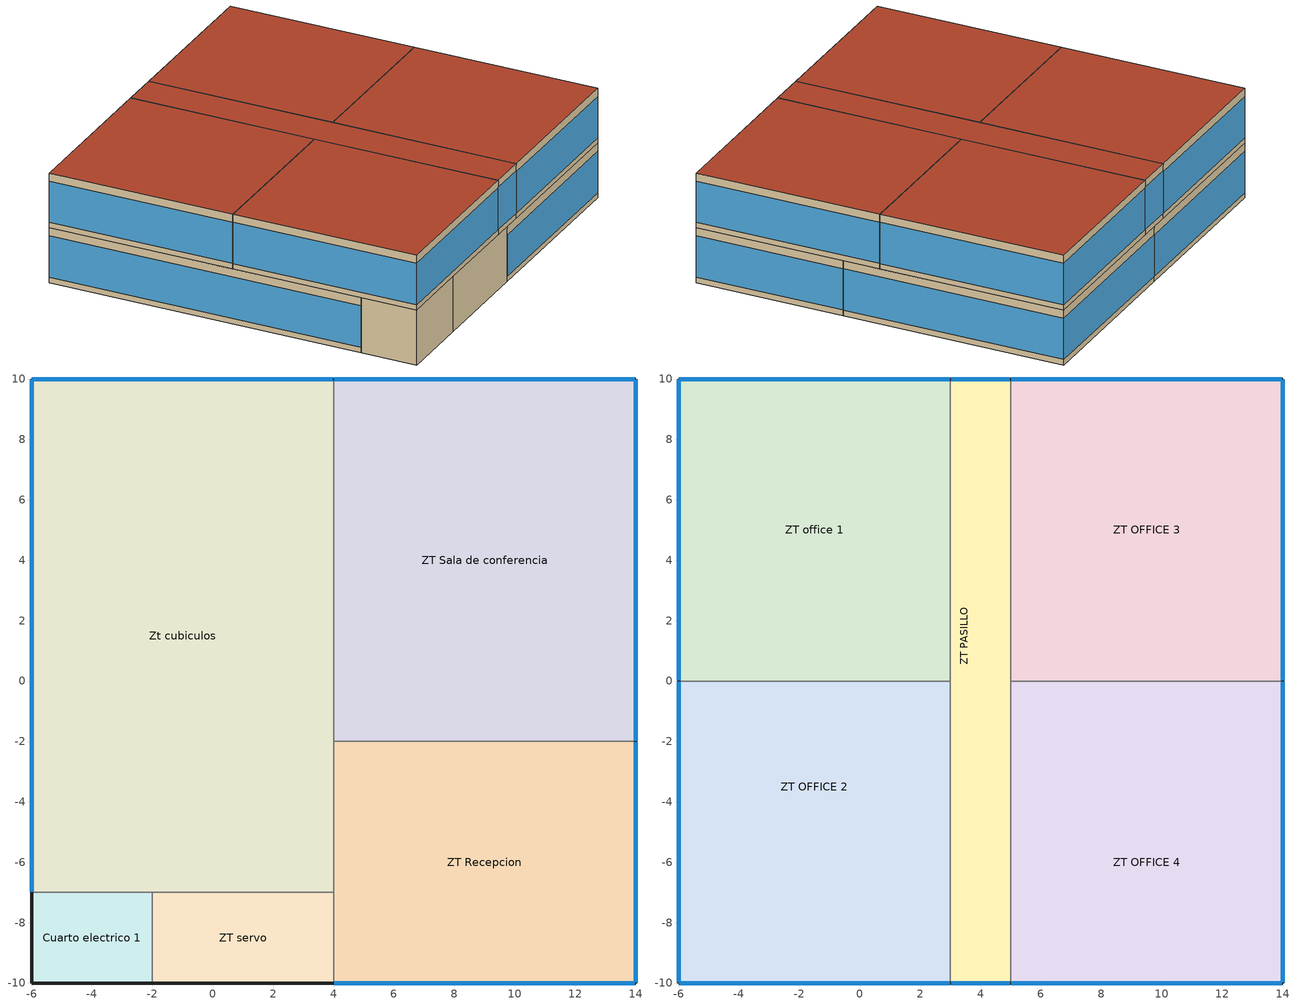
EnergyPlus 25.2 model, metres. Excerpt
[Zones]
Cuarto electrico 1
 floor ground (ExtSlabCarpet 4in ClimateZone 1-8): -6,-10 -6,-7 -2,-7 -2,-10 z0
 wall outside (ASHRAE 189.1-2009 ExtWall Mass ClimateZone 1): -6,-7 -6,-10 -2,-10 z0:3
 wall to Zt cubiculos (Interior Wall): -2,-7 -6,-7 z0:3
 wall to ZT servo (Interior Wall): -2,-10 -2,-7 z0:3
Zt cubiculos
 floor ground (ExtSlabCarpet 4in ClimateZone 1-8): 0,-7 -2,-7 -6,-7 -6,10 4,10 4,-2 4,-7 z0
 wall outside (ASHRAE 189.1-2009 ExtWall Mass ClimateZone 1): 4,10 -6,10 -6,-7 z0:3
 wall to ZT servo (Interior Wall): -2,-7 0,-7 4,-7 z0:3
 wall to ZT Sala de conferencia (Interior Wall): 4,-2 4,10 z0:3
 wall to ZT Recepcion (Interior Wall): 4,-7 4,-2 z0:3
 window (ASHRAE 189.1-2009 ExtWindow ClimateZone 1): -6,9.97 -6,-6.97 / 3.97,10 -5.97,10 z0.3:2.56
ZT Recepcion
 floor ground (ExtSlabCarpet 4in ClimateZone 1-8): 4,-10 4,-7 4,-2 14,-2 14,-10 z0
 wall outside (ASHRAE 189.1-2009 ExtWall Mass ClimateZone 1): 4,-10 14,-10 14,-2 z0:3
 wall to ZT servo (Interior Wall): 4,-7 4,-10 z0:3
 wall to ZT Sala de conferencia (Interior Wall): 14,-2 4,-2 z0:3
 window (ASHRAE 189.1-2009 ExtWindow ClimateZone 1): 14,-9.97 14,-2.03 / 4.03,-10 13.97,-10 z0.3:2.56
ZT Sala de conferencia
 floor ground (ExtSlabCarpet 4in ClimateZone 1-8): 14,10 14,-2 4,-2 4,10 z0
 wall outside (ASHRAE 189.1-2009 ExtWall Mass ClimateZone 1): 14,-2 14,10 4,10 z0:3
 window (ASHRAE 189.1-2009 ExtWindow ClimateZone 1): 14,-1.97 14,9.97 / 13.97,10 4.03,10 z0.3:2.56
ZT servo
 floor ground (ExtSlabCarpet 4in ClimateZone 1-8): 4,-7 4,-10 -2,-10 -2,-7 0,-7 z0
 wall outside (ASHRAE 189.1-2009 ExtWall Mass ClimateZone 1): -2,-10 4,-10 z0:3
ZT office 1
 floor to Zt cubiculos (Interior Floor): 3,10 3,0 -6,0 -6,10 z3
 wall outside (ASHRAE 189.1-2009 ExtWall Mass ClimateZone 1): 3,10 -6,10 -6,0 z3:6
 wall to ZT PASILLO (Interior Wall): 3,0 3,10 z3:6
 wall to ZT OFFICE 2 (Interior Wall): -6,0 3,0 z3:6
 window (ASHRAE 189.1-2009 ExtWindow ClimateZone 1): -6,9.97 -6,0.03 / 2.97,10 -5.97,10 z3.3:5.56
 roof outside (ASHRAE 189.1-2009 ExtRoof IEAD ClimateZone 1): -6,10 -6,0 3,0 3,10 z6
ZT OFFICE 2
 floor to Cuarto electrico 1 (Interior Floor): -2,-7 -2,-10 -6,-10 -6,-7 z3
 floor to ZT servo (Interior Floor): 3,-7 3,-10 -2,-10 -2,-7 z3
 floor to Zt cubiculos (Interior Floor): 3,0 3,-7 -6,-7 -6,0 z3
 wall outside (ASHRAE 189.1-2009 ExtWall Mass ClimateZone 1): -6,0 -6,-10 3,-10 z3:6
 wall to ZT PASILLO (Interior Wall): 3,-10 3,0 z3:6
 window (ASHRAE 189.1-2009 ExtWindow ClimateZone 1): -6,-0.03 -6,-9.97 / -5.97,-10 2.97,-10 z3.3:5.56
 roof outside (ASHRAE 189.1-2009 ExtRoof IEAD ClimateZone 1): 3,-10 3,0 -6,0 -6,-10 z6
ZT OFFICE 3
 floor to ZT Sala de conferencia (Interior Floor): 14,10 14,0 5,0 5,10 z3
 wall outside (ASHRAE 189.1-2009 ExtWall Mass ClimateZone 1): 14,0 14,10 5,10 z3:6
 wall to ZT PASILLO (Interior Wall): 5,10 5,0 z3:6
 wall to ZT OFFICE 4 (Interior Wall): 5,0 14,0 z3:6
 window (ASHRAE 189.1-2009 ExtWindow ClimateZone 1): 13.97,10 5.03,10 / 14,0.03 14,9.97 z3.3:5.56
 roof outside (ASHRAE 189.1-2009 ExtRoof IEAD ClimateZone 1): 14,0 14,10 5,10 5,0 z6
ZT OFFICE 4
 floor to ZT Recepcion (Interior Floor): 14,-2 14,-10 5,-10 5,-2 z3
 floor to ZT Sala de conferencia (Interior Floor): 14,0 14,-2 5,-2 5,0 z3
 wall outside (ASHRAE 189.1-2009 ExtWall Mass ClimateZone 1): 5,-10 14,-10 14,0 z3:6
 wall to ZT PASILLO (Interior Wall): 5,0 5,-10 z3:6
 window (ASHRAE 189.1-2009 ExtWindow ClimateZone 1): 14,-9.97 14,-0.03 / 5.03,-10 13.97,-10 z3.3:5.56
 roof outside (ASHRAE 189.1-2009 ExtRoof IEAD ClimateZone 1): 5,0 5,-10 14,-10 14,0 z6
ZT PASILLO
 floor to ZT servo (Interior Floor): 4,-7 4,-10 3,-10 3,-7 z3
 floor to ZT Recepcion (Interior Floor): 5,-2 5,-10 4,-10 4,-2 z3
 floor to ZT Sala de conferencia (Interior Floor): 5,10 5,-2 4,-2 4,10 z3
 floor to Zt cubiculos (Interior Floor): 4,10 4,-7 3,-7 3,10 z3
 wall outside (ASHRAE 189.1-2009 ExtWall Mass ClimateZone 1): 5,10 3,10 / 3,-10 5,-10 z3:6
 window (ASHRAE 189.1-2009 ExtWindow ClimateZone 1): 4.97,10 3.03,10 / 3.03,-10 4.97,-10 z3.3:5.61
 roof outside (ASHRAE 189.1-2009 ExtRoof IEAD ClimateZone 1): 5,-10 5,0 5,10 3,10 3,0 3,-10 z6
[Building]
Contrucion 1: North Axis {deg}=-0
[Site:Location]
Panama-Albrook.Gelabert.Intl.AP: Latitude {deg}=9.0249; Longitude {deg}=9.0249; Time Zone {hr}=-5; Elevation {m}=10; Keep Site Location Information=No
[SizingPeriod:DesignDay] Day of Month=21; Dry-Bulb Temperature Range Modifier Type=DefaultMultipliers; Barometric Pressure {Pa}=101205; Wind Direction {deg}=0; Rain Indicator=No; Snow Indicator=No; Daylight Saving Time Indicator=No; Solar Model Indicator=ASHRAEClearSky; Begin Environment Reset Mode=FullResetAtBeginEnvironment
Name | Month | Day Type | Maximum Dry-Bulb Temperature {C} | Daily Dry-Bulb Temperature Range {deltaC} | Humidity Condition Type | Wetbulb or DewPoint at Maximum Dry-Bulb {C} | Wind Speed {m/s} | Sky Clearness
Panama-Albrook.Gelabert.Intl. Ann Clg 1% Condns DP=>MDB | 6 | SummerDesignDay | 33.1 | 6.9 | Dewpoint | 28.4 | 3.35 | 1
Panama-Albrook.Gelabert.Intl. Ann Htg 99.6% Condns DB | 1 | WinterDesignDay | 21.9 | 0 | Wetbulb | 21.9 | 6.71 | 0
[Material] Thermal Absorptance=0.9
Name | Roughness | Thickness {m} | Conductivity {W/m-K} | Density {kg/m3} | Specific Heat {J/kg-K} | Solar Absorptance | Visible Absorptance
1/2IN Gypsum | Smooth | 0.0127 | 0.16 | 784.9 | 830 | 0.4 | 0.4
1IN Stucco | Smooth | 0.0253 | 0.6918 | 1858 | 837 | 0.92 | 0.92
8IN Concrete HW | MediumRough | 0.2033 | 1.7296 | 2243 | 837 | 0.65 | 0.65
F16 Acoustic tile | MediumSmooth | 0.0191 | 0.06 | 368 | 590 | 0.3 | 0.3
G01a 19mm gypsum board | MediumSmooth | 0.019 | 0.16 | 800 | 1090 | 0.4 | 0.4
M11 100mm lightweight concrete | MediumRough | 0.1016 | 0.53 | 1280 | 840 | 0.5 | 0.5
MAT-CC05 4 HW CONCRETE | Rough | 0.1016 | 1.311 | 2240 | 836.8 | 0.85 | 0.85
Metal Decking | MediumSmooth | 0.0015 | 45.006 | 7680 | 418.4 | 0.6 | 0.6
Roof Insulation [18] | MediumRough | 0.1693 | 0.049 | 265 | 836.8 | 0.7 | 0.7
Roof Membrane | VeryRough | 0.0095 | 0.16 | 1121.29 | 1460 | 0.7 | 0.7
Wall Insulation [31] | MediumRough | 0.0337 | 0.0432 | 91 | 837 | 0.5 | 0.5
[Material:AirGap]
Name | Thermal Resistance {m2-K/W}
F04 Wall air space resistance | 0.15
F05 Ceiling air space resistance | 0.18
[Material:NoMass]
CP02 CARPET PAD: Roughness=Smooth; Thermal Resistance {m2-K/W}=0.1; Thermal Absorptance=0.9; Solar Absorptance=0.8; Visible Absorptance=0.8
[WindowMaterial:Glazing]
Theoretical Glass [167]: Optical Data Type=SpectralAverage; Thickness {m}=0.003; Solar Transmittance at Normal Incidence=0.2374; Front Side Solar Reflectance at Normal Incidence=0.7126; Back Side Solar Reflectance at Normal Incidence=0; Visible Transmittance at Normal Incidence=0.2512; Front Side Visible Reflectance at Normal Incidence=0.6988; Back Side Visible Reflectance at Normal Incidence=0; Infrared Transmittance at Normal Incidence=0; Front Side Infrared Hemispherical Emissivity=0.985; Back Side Infrared Hemispherical Emissivity=0.985; Conductivity {W/m-K}=2.1073; Dirt Correction Factor for Solar and Visible Transmittance=1; Solar Diffusing=No
[Construction]
ASHRAE 189.1-2009 ExtRoof IEAD ClimateZone 1: Roof Membrane, Roof Insulation [18], Metal Decking
ASHRAE 189.1-2009 ExtWall Mass ClimateZone 1: 1IN Stucco, 8IN Concrete HW, Wall Insulation [31], 1/2IN Gypsum
ASHRAE 189.1-2009 ExtWindow ClimateZone 1: Theoretical Glass [167]
ExtSlabCarpet 4in ClimateZone 1-8: MAT-CC05 4 HW CONCRETE, CP02 CARPET PAD
Interior Floor: F16 Acoustic tile, F05 Ceiling air space resistance, M11 100mm lightweight concrete
Interior Wall: G01a 19mm gypsum board, F04 Wall air space resistance, G01a 19mm gypsum board
[Zone] Multiplier=1; Part of Total Floor Area=Yes
Cuarto electrico 1; Zt cubiculos; ZT office 1; ZT OFFICE 2; ZT OFFICE 3; ZT OFFICE 4; ZT PASILLO; ZT Recepcion; ZT Sala de conferencia; ZT servo
[Space]
Name | Zone | Space Type
cuarto electrico | Cuarto electrico 1 | Space electric
cubiculos | Zt cubiculos | Space cubiculo
oficina 1 | ZT office 1 | Space Office 1
oficina 2 | ZT OFFICE 2 | Space OFFICE 2
oficina 3 | ZT OFFICE 3 | Space office 3
oficina 4 | ZT OFFICE 4 | Space office 4
Pasillo | ZT PASILLO | Space Pasillo
Recepcion | ZT Recepcion | Space recep
Sala de conferencias | ZT Sala de conferencia | Space Sala de conferencias
servo | ZT servo | Space servo
[SpaceList]
Space electric: cuarto electrico
Space cubiculo: cubiculos
Space Office 1: oficina 1
Space OFFICE 2: oficina 2
Space office 3: oficina 3
Space office 4: oficina 4
Space Pasillo: Pasillo
Space recep: Recepcion
Space Sala de conferencias: Sala de conferencias
Space servo: servo
[Lights] Design Level Calculation Method=Watts/Area; Fraction Radiant=0.3; Fraction Visible=0.2; Fraction Replaceable=1
Name | Zone or ZoneList or Space or SpaceList | Schedule | Watts per Floor Area {W/m2}
Lights 7 | Space electric | SCH_Iluminacion_Oficinas | 5
Lights 6 | Space cubiculo | SCH_Iluminacion_Oficinas | 8.72
Lights 1 | Space Office 1 | SCH_Iluminacion_Oficinas | 8.89
Lights 2 | Space OFFICE 2 | SCH_Iluminacion_Oficinas | 8.89
Lights 3 | Space office 3 | Programacion de horarios | 8.89
Lights 4 | Space office 4 | SCH_Iluminacion_Oficinas | 8.89
Lights 8 | Space Pasillo | SCH_Iluminacion_Oficinas | 2
Lights 9 | Space recep | SCH_Iluminacion_Oficinas | 5.5
Lights 10 | Space Sala de conferencias | SCH_Iluminacion_Oficinas | 9
Lights 11 | Space servo | SCH_Iluminacion_Oficinas | 4.44
[People] Number of People Calculation Method=People; Fraction Radiant=0.3; Activity Level Schedule=SCH_Actividad_Oficinas; Clothing Insulation Calculation Method=ClothingInsulationSchedule
Name | Zone or ZoneList or Space or SpaceList | Number of People Schedule | Number of People
People 9 | Space electric | Programacion de horarios | 0
People 1 | Space cubiculo | Programacion de horarios | 15
People 10 | Space Office 1 | Programacion de horarios | 9
People 2 | Space OFFICE 2 | Programacion de horarios | 9
People 3 | Space office 3 | SCH_Iluminacion_Oficinas | 9
People 4 | Space office 4 | Programacion de horarios | 9
People 5 | Space Pasillo | Programacion de horarios | 0
People 6 | Space recep | Programacion de horarios | 4
People 7 | Space Sala de conferencias | Programacion de horarios | 20
People 8 | Space servo | Programacion de horarios | 0
[ElectricEquipment] Design Level Calculation Method=EquipmentLevel; Fraction Radiant=0.2
Name | Zone or ZoneList or Space or SpaceList | Schedule | Design Level {W}
Electric Equipment 2 | Space electric | SCH_Servidores_24H | 150
Electric Equipment 1 | Space cubiculo | SCH_Equipos_Oficinas | 1800
Electric Equipment 3 | Space Office 1 | SCH_Equipos_Oficinas | 1080
Electric Equipment 4 | Space OFFICE 2 | SCH_Equipos_Oficinas | 1080
Electric Equipment 5 | Space office 3 | SCH_Equipos_Oficinas | 1080
Electric Equipment 6 | Space office 4 | SCH_Equipos_Oficinas | 1080
Electric Equipment 7 | Space recep | SCH_Equipos_Oficinas | 480
Electric Equipment 8 | Space Sala de conferencias | SCH_Sala de conferencias | 250
Electric Equipment 9 | Space servo | SCH_Servidores_24H | 2000
[ZoneInfiltration:DesignFlowRate] Design Flow Rate Calculation Method=Flow/ExteriorArea; Flow Rate per Exterior Surface Area {m3/s-m2}=0.00030226; Density Basis=Outdoor
Name | Zone or ZoneList or Space or SpaceList
189.1-2009 - Office - Elec/MechRoom - CZ1-3 Infiltration | Space electric
189.1-2009 - Office - OpenOffice - CZ1-3 Infiltration | Space cubiculo
189.1-2009 - Office - ClosedOffice - CZ1-3 Infiltration | Space Office 1
189.1-2009 - Office - ClosedOffice - CZ1-3 Infiltration 1 | Space OFFICE 2
189.1-2009 - Office - ClosedOffice - CZ1-3 Infiltration 2 | Space office 3
189.1-2009 - Office - ClosedOffice - CZ1-3 Infiltration 3 | Space office 4
189.1-2009 - Office - Corridor - CZ1-3 Infiltration | Space Pasillo
189.1-2009 - Office - Lobby - CZ1-3 Infiltration | Space recep
189.1-2009 - Office - Conference - CZ1-3 Infiltration | Space Sala de conferencias
189.1-2009 - Office - IT_Room - CZ1-3 Infiltration | Space servo
[ZoneControl:Thermostat] Temperature Difference Between Cutout And Setpoint {deltaC}=0
Name | Zone or ZoneList | Control Type Schedule | Control 1
Cuarto electrico 1 Thermostat | Cuarto electrico 1 | Cuarto electrico 1 Thermostat Schedule | Thermostat Setpoint Dual Setpoint 12
Zt cubiculos Thermostat | Zt cubiculos | Zt cubiculos Thermostat Schedule | Thermostat Setpoint Dual Setpoint 2
ZT office 1 Thermostat | ZT office 1 | ZT office 1 Thermostat Schedule | Thermostat Setpoint Dual Setpoint 3
ZT OFFICE 2 Thermostat | ZT OFFICE 2 | ZT OFFICE 2 Thermostat Schedule | Thermostat Setpoint Dual Setpoint 4
ZT OFFICE 3 Thermostat | ZT OFFICE 3 | ZT OFFICE 3 Thermostat Schedule | Thermostat Setpoint Dual Setpoint 5
ZT OFFICE 4 Thermostat | ZT OFFICE 4 | ZT OFFICE 4 Thermostat Schedule | Thermostat Setpoint Dual Setpoint 6
ZT PASILLO Thermostat | ZT PASILLO | ZT PASILLO Thermostat Schedule | Thermostat Setpoint Dual Setpoint 7
ZT Recepcion Thermostat | ZT Recepcion | ZT Recepcion Thermostat Schedule | Thermostat Setpoint Dual Setpoint 8
ZT Sala de conferencia Thermostat | ZT Sala de conferencia | ZT Sala de conferencia Thermostat Schedule | Thermostat Setpoint Dual Setpoint 9
ZT servo Thermostat | ZT servo | ZT servo Thermostat Schedule | Thermostat Setpoint Dual Setpoint 10
[ThermostatSetpoint:DualSetpoint] Heating Setpoint Temperature Schedule=SCH_Calefaccion_Minima
Name | Cooling Setpoint Temperature Schedule
Thermostat Setpoint Dual Setpoint 12 | SCH_AC_Electrico
Thermostat Setpoint Dual Setpoint 2; Thermostat Setpoint Dual Setpoint 3; Thermostat Setpoint Dual Setpoint 4; Thermostat Setpoint Dual Setpoint 5; Thermostat Setpoint Dual Setpoint 6; Thermostat Setpoint Dual Setpoint 8 | SCH_AC_Oficinas
Thermostat Setpoint Dual Setpoint 7 | SCH_AC_Pasillo
Thermostat Setpoint Dual Setpoint 9 | SCH_AC_Conferencias
Thermostat Setpoint Dual Setpoint 10 | SCH_AC_Servidores
[ZoneHVAC:TerminalUnit:VariableRefrigerantFlow] Terminal Unit Availability Schedule=Always On Discrete hvac_library; Cooling Supply Air Flow Rate {m3/s}=Autosize; No Cooling Supply Air Flow Rate {m3/s}=Autosize; Heating Supply Air Flow Rate {m3/s}=Autosize; Cooling Outdoor Air Flow Rate {m3/s}=Autosize; Heating Outdoor Air Flow Rate {m3/s}=Autosize; No Load Outdoor Air Flow Rate {m3/s}=Autosize; Supply Air Fan Placement=DrawThrough; Zone Terminal Unit On Parasitic Electric Energy Use {W}=30; Zone Terminal Unit Off Parasitic Electric Energy Use {W}=20; Rated Heating Capacity Sizing Ratio {W/W}=1; Maximum Supply Air Temperature from Supplemental Heater {C}=Autosize; Maximum Outdoor Dry-Bulb Temperature for Supplemental Heater Operation {C}=21
Name | No Heating Supply Air Flow Rate {m3/s} | Supply Air Fan Operating Mode Schedule | Supply Air Fan Object | Outside Air Mixer Object | Cooling Coil Object | Heating Coil Object
VRF Zone Terminal 6 | Autosize | Always On Discrete hvac_library | VRF Zone Terminal Fan 6 | VRF Zone Terminal 6 OA Mixer | VRF Zone Terminal Cooling Coil 6 | VRF Zone Terminal Heating Coil 6
VRF Zone Terminal 5 | Autosize | Always On Discrete hvac_library | VRF Zone Terminal Fan 5 | VRF Zone Terminal 5 OA Mixer | VRF Zone Terminal Cooling Coil 5 | VRF Zone Terminal Heating Coil 5
VRF Zone Terminal | 0 | SCH_VRF_ModoVentilador_Oficinas | VRF Zone Terminal Fan | VRF Zone Terminal OA Mixer | VRF Zone Terminal Cooling Coil | VRF Zone Terminal Heating Coil
VRF Zone Terminal 1 | 0 | SCH_VRF_ModoVentilador_Oficinas | VRF Zone Terminal Fan 1 | VRF Zone Terminal 1 OA Mixer | VRF Zone Terminal Cooling Coil 1 | VRF Zone Terminal Heating Coil 1
VRF Zone Terminal 2 | 0 | Always On Discrete hvac_library | VRF Zone Terminal Fan 2 | VRF Zone Terminal 2 OA Mixer | VRF Zone Terminal Cooling Coil 2 | VRF Zone Terminal Heating Coil 2
VRF Zone Terminal 3 | 0 | SCH_VRF_ModoVentilador_Oficinas | VRF Zone Terminal Fan 3 | VRF Zone Terminal 3 OA Mixer | VRF Zone Terminal Cooling Coil 3 | VRF Zone Terminal Heating Coil 3
VRF Zone Terminal 4 | 0 | SCH_VRF_ModoVentilador_Oficinas | VRF Zone Terminal Fan 10 | VRF Zone Terminal 4 OA Mixer | VRF Zone Terminal Cooling Coil 10 | VRF Zone Terminal Heating Coil 10
VRF Zone Terminal 7 | Autosize | Always On Discrete hvac_library | VRF Zone Terminal Fan 7 | VRF Zone Terminal 7 OA Mixer | VRF Zone Terminal Cooling Coil 7 | VRF Zone Terminal Heating Coil 7
VRF Zone Terminal 8 | Autosize | Always On Discrete hvac_library | VRF Zone Terminal Fan 8 | VRF Zone Terminal 8 OA Mixer | VRF Zone Terminal Cooling Coil 8 | VRF Zone Terminal Heating Coil 8
VRF Zone Terminal 9 | Autosize | Always On Discrete hvac_library | VRF Zone Terminal Fan 9 | VRF Zone Terminal 9 OA Mixer | VRF Zone Terminal Cooling Coil 9 | VRF Zone Terminal Heating Coil 9
[Coil:Cooling:DX:VariableRefrigerantFlow] Availability Schedule=Always On Discrete hvac_library; Gross Rated Total Cooling Capacity {W}=Autosize; Gross Rated Sensible Heat Ratio=Autosize; Rated Air Flow Rate {m3/s}=Autosize; Cooling Capacity Ratio Modifier Function of Temperature Curve=VRFTUCoolCapFT; Cooling Capacity Modifier Curve Function of Flow Fraction=VRFACCoolCapFFF
VRF Zone Terminal Cooling Coil 6; VRF Zone Terminal Cooling Coil 5; VRF Zone Terminal Cooling Coil; VRF Zone Terminal Cooling Coil 1; VRF Zone Terminal Cooling Coil 2; VRF Zone Terminal Cooling Coil 3; VRF Zone Terminal Cooling Coil 10; VRF Zone Terminal Cooling Coil 7; VRF Zone Terminal Cooling Coil 8; VRF Zone Terminal Cooling Coil 9
[Coil:Heating:DX:VariableRefrigerantFlow] Availability Schedule=Always On Discrete hvac_library; Gross Rated Heating Capacity {W}=Autosize; Rated Air Flow Rate {m3/s}=Autosize; Heating Capacity Ratio Modifier Function of Temperature Curve=Coil Heating DX Variable Refrigerant Flow 1 VRFTUHeatCAPFT; Heating Capacity Modifier Function of Flow Fraction Curve=Coil Heating DX Variable Refrigerant Flow 1 VRFACCoolCapFFF
VRF Zone Terminal Heating Coil 6; VRF Zone Terminal Heating Coil 5; VRF Zone Terminal Heating Coil; VRF Zone Terminal Heating Coil 1; VRF Zone Terminal Heating Coil 2; VRF Zone Terminal Heating Coil 3; VRF Zone Terminal Heating Coil 10; VRF Zone Terminal Heating Coil 7; VRF Zone Terminal Heating Coil 8; VRF Zone Terminal Heating Coil 9
[Fan:OnOff] Availability Schedule=Always On Discrete hvac_library; Fan Total Efficiency=0.6; Pressure Rise {Pa}=300; Maximum Flow Rate {m3/s}=Autosize; Motor Efficiency=0.8; Motor In Airstream Fraction=1; Fan Power Ratio Function of Speed Ratio Curve=Fan On Off Power Curve 19; Fan Efficiency Ratio Function of Speed Ratio Curve=Fan On Off Efficiency Curve 6
VRF Zone Terminal Fan 6; VRF Zone Terminal Fan 5; VRF Zone Terminal Fan; VRF Zone Terminal Fan 1; VRF Zone Terminal Fan 2; VRF Zone Terminal Fan 3; VRF Zone Terminal Fan 10; VRF Zone Terminal Fan 7; VRF Zone Terminal Fan 8; VRF Zone Terminal Fan 9
[Zone equipment]
Cuarto electrico 1: VRF Zone Terminal 6
Zt cubiculos: VRF Zone Terminal 5
ZT office 1: VRF Zone Terminal
ZT OFFICE 2: VRF Zone Terminal 1
ZT OFFICE 3: VRF Zone Terminal 2
ZT OFFICE 4: VRF Zone Terminal 3
ZT PASILLO: VRF Zone Terminal 4
ZT Recepcion: VRF Zone Terminal 7
ZT Sala de conferencia: VRF Zone Terminal 8
ZT servo: VRF Zone Terminal 9
[Sizing:Zone] Zone Cooling Design Supply Air Temperature Input Method=SupplyAirTemperature; Zone Cooling Design Supply Air Temperature {C}=14; Zone Cooling Design Supply Air Temperature Difference {deltaC}=11.11; Zone Heating Design Supply Air Temperature Input Method=SupplyAirTemperature; Zone Heating Design Supply Air Temperature {C}=40; Zone Heating Design Supply Air Temperature Difference {deltaC}=11.11; Zone Cooling Design Supply Air Humidity Ratio {kgWater/kgDryAir}=0.0085; Zone Heating Design Supply Air Humidity Ratio {kgWater/kgDryAir}=0.008; Cooling Design Air Flow Method=DesignDay; Cooling Design Air Flow Rate {m3/s}=0; Cooling Minimum Air Flow per Zone Floor Area {m3/s-m2}=0.000762; Cooling Minimum Air Flow {m3/s}=0; Cooling Minimum Air Flow Fraction=0; Heating Design Air Flow Method=DesignDay; Heating Design Air Flow Rate {m3/s}=0; Heating Maximum Air Flow per Zone Floor Area {m3/s-m2}=0.002032; Heating Maximum Air Flow {m3/s}=0.141576; Heating Maximum Air Flow Fraction=0.3; Account for Dedicated Outdoor Air System=No; Zone Load Sizing Method=Sensible Load Only No Latent Load; Zone Latent Cooling Design Supply Air Humidity Ratio Input Method=HumidityRatioDifference; Zone Cooling Design Supply Air Humidity Ratio Difference {kgWater/kgDryAir}=0.005; Zone Latent Heating Design Supply Air Humidity Ratio Input Method=HumidityRatioDifference; Zone Humidification Design Supply Air Humidity Ratio Difference {kgWater/kgDryAir}=0.005; Type of Space Sum to Use=Coincident; Heating Coil Sizing Method=None; Maximum Heating Capacity To Cooling Load Sizing Ratio {W/W}=1
Name | Design Specification Outdoor Air Object
Cuarto electrico 1 | 189.1-2009 - Office - Elec/MechRoom - CZ1-3 Ventilation
Zt cubiculos | 189.1-2009 - Office - OpenOffice - CZ1-3 Ventilation
ZT office 1 | 189.1-2009 - Office - ClosedOffice - CZ1-3 Ventilation 1
ZT OFFICE 2 | 189.1-2009 - Office - ClosedOffice - CZ1-3 Ventilation 2
ZT OFFICE 3 | 189.1-2009 - Office - ClosedOffice - CZ1-3 Ventilation 3
ZT OFFICE 4 | 189.1-2009 - Office - ClosedOffice - CZ1-3 Ventilation 4
ZT PASILLO | 189.1-2009 - Office - Corridor - CZ1-3 Ventilation
ZT Recepcion | 189.1-2009 - Office - Lobby - CZ1-3 Ventilation
ZT Sala de conferencia | 189.1-2009 - Office - Conference - CZ1-3 Ventilation
ZT servo | 189.1-2009 - Office - IT_Room - CZ1-3 Ventilation
[DesignSpecification:OutdoorAir] Outdoor Air Method=Sum; Outdoor Air Flow per Zone {m3/s}=0; Outdoor Air Flow Air Changes per Hour {1/hr}=0
Name | Outdoor Air Flow per Person {m3/s-person} | Outdoor Air Flow per Zone Floor Area {m3/s-m2}
189.1-2009 - Office - Elec/MechRoom - CZ1-3 Ventilation; 189.1-2009 - Office - OpenOffice - CZ1-3 Ventilation; 189.1-2009 - Office - ClosedOffice - CZ1-3 Ventilation 1; 189.1-2009 - Office - ClosedOffice - CZ1-3 Ventilation 2; 189.1-2009 - Office - ClosedOffice - CZ1-3 Ventilation 3; 189.1-2009 - Office - ClosedOffice - CZ1-3 Ventilation 4; 189.1-2009 - Office - Conference - CZ1-3 Ventilation | 0.00943895 | 0
189.1-2009 - Office - Corridor - CZ1-3 Ventilation; 189.1-2009 - Office - IT_Room - CZ1-3 Ventilation | 0 | 0.000254
189.1-2009 - Office - Lobby - CZ1-3 Ventilation | 0.00707921 | 0
[AirConditioner:VariableRefrigerantFlow] Availability Schedule=Always On Discrete hvac_library; Gross Rated Total Cooling Capacity {W}=Autosize; Gross Rated Cooling COP {W/W}=3.3; Minimum Condenser Inlet Node Temperature in Cooling Mode {C}=-5; Maximum Condenser Inlet Node Temperature in Cooling Mode {C}=43; Cooling Capacity Ratio Modifier Function of Low Temperature Curve=VRF System VRFCoolCapFT; Cooling Capacity Ratio Boundary Curve=VRF System VRFCoolCapFTBoundary; Cooling Capacity Ratio Modifier Function of High Temperature Curve=VRF System VRFCoolCapFTHi; Cooling Energy Input Ratio Modifier Function of Low Temperature Curve=VRF System VRFCoolEIRFT; Cooling Energy Input Ratio Boundary Curve=VRF System VRFCoolEIRFTBoundary; Cooling Energy Input Ratio Modifier Function of High Temperature Curve=VRF System VRFCoolEIRFTHi; Cooling Energy Input Ratio Modifier Function of Low Part-Load Ratio Curve=VRF System CoolingEIRLowPLR; Cooling Energy Input Ratio Modifier Function of High Part-Load Ratio Curve=VRF System CoolingEIRHiPLR; Cooling Combination Ratio Correction Factor Curve=VRF System CoolingCombRatio; Cooling Part-Load Fraction Correlation Curve=VRF System VRFCPLFFPLR; Gross Rated Heating Capacity {W}=Autosize; Rated Heating Capacity Sizing Ratio {W/W}=1; Gross Rated Heating COP {W/W}=3.5; Minimum Condenser Inlet Node Temperature in Heating Mode {C}=-20; Maximum Condenser Inlet Node Temperature in Heating Mode {C}=30; Heating Capacity Ratio Modifier Function of Low Temperature Curve=VRF System VRFHeatCapFT; Heating Capacity Ratio Boundary Curve=VRF System VRFHeatCapFTBoundary; Heating Capacity Ratio Modifier Function of High Temperature Curve=VRF System VRFHeatCapFTHi; Heating Energy Input Ratio Modifier Function of Low Temperature Curve=VRF System VRFHeatEIRFT; Heating Energy Input Ratio Boundary Curve=VRF System VRFHeatEIRFTBoundary; Heating Energy Input Ratio Modifier Function of High Temperature Curve=VRF System VRFHeatEIRFTHi; Heating Performance Curve Outdoor Temperature Type=WetBulbTemperature; Heating Energy Input Ratio Modifier Function of Low Part-Load Ratio Curve=VRF System HeatingEIRLowPLR; Heating Energy Input Ratio Modifier Function of High Part-Load Ratio Curve=VRF System HeatingEIRHiPLR; Heating Combination Ratio Correction Factor Curve=VRF System HeatingCombRatio; Heating Part-Load Fraction Correlation Curve=VRF System VRFCPLFFPLR; Minimum Heat Pump Part-Load Ratio=0.5; Master Thermostat Priority Control Type=LoadPriority; Heat Pump Waste Heat Recovery=No; Equivalent Piping Length used for Piping Correction Factor in Cooling Mode {m}=30; Vertical Height used for Piping Correction Factor {m}=10; Piping Correction Factor for Length in Cooling Mode Curve=VRF System CoolingLengthCorrectionFactor; Piping Correction Factor for Height in Cooling Mode Coefficient {1/m}=-0.000386; Equivalent Piping Length used for Piping Correction Factor in Heating Mode {m}=30; Piping Correction Factor for Length in Heating Mode Curve=VRF System HeatingLengthCorrectionFactor; Piping Correction Factor for Height in Heating Mode Coefficient {1/m}=0; Crankcase Heater Power per Compressor {W}=15; Number of Compressors=3; Ratio of Compressor Size to Total Compressor Capacity {W/W}=0.33; Maximum Outdoor Dry-Bulb Temperature for Crankcase Heater {C}=7; Defrost Strategy=Resistive; Defrost Control=Timed; Defrost Time Period Fraction=0.058333; Resistive Defrost Heater Capacity {W}=Autosize; Maximum Outdoor Dry-bulb Temperature for Defrost Operation {C}=7; Condenser Type=AirCooled; Water Condenser Volume Flow Rate {m3/s}=Autosize; Evaporative Condenser Effectiveness=0.9; Evaporative Condenser Air Flow Rate {m3/s}=Autosize; Evaporative Condenser Pump Rated Power Consumption {W}=Autosize; Basin Heater Capacity {W/K}=0; Basin Heater Setpoint Temperature {C}=2; Fuel Type=Electricity; Minimum Condenser Inlet Node Temperature in Heat Recovery Mode {C}=0; Maximum Condenser Inlet Node Temperature in Heat Recovery Mode {C}=20; Heat Recovery Cooling Capacity Modifier Curve=VRF System Heat Recovery Cooling Cap Modifier; Initial Heat Recovery Cooling Capacity Fraction {W/W}=0.5; Heat Recovery Cooling Capacity Time Constant {hr}=0.083; Heat Recovery Cooling Energy Modifier Curve=VRF System Heat Recovery Cooling Energy Modifier; Initial Heat Recovery Cooling Energy Fraction {W/W}=1; Heat Recovery Cooling Energy Time Constant {hr}=0; Heat Recovery Heating Capacity Modifier Curve=VRF System Heat Recovery Heating Cap Modifier; Initial Heat Recovery Heating Capacity Fraction {W/W}=0.5; Heat Recovery Heating Capacity Time Constant {hr}=0.083; Heat Recovery Heating Energy Modifier Curve=VRF System Heat Recovery Heating Energy Modifier; Initial Heat Recovery Heating Energy Fraction {W/W}=0.5; Heat Recovery Heating Energy Time Constant {hr}=0
Name | Zone Terminal Unit List
VRF System | VRF System Terminal List
VRF System 1 | VRF System 1 Terminal List
VRF System 2 | VRF System 2 Terminal List
[ZoneTerminalUnitList]
Name | Zone Terminal Unit Name 1 | Zone Terminal Unit Name 2 | Zone Terminal Unit Name 3 | Zone Terminal Unit Name 4 | Zone Terminal Unit Name 5
VRF System Terminal List | VRF Zone Terminal | VRF Zone Terminal 1 | VRF Zone Terminal 2 | VRF Zone Terminal 3 | VRF Zone Terminal 4
VRF System 1 Terminal List | VRF Zone Terminal 5 | VRF Zone Terminal 6 | VRF Zone Terminal 7 | VRF Zone Terminal 8
VRF System 2 Terminal List | VRF Zone Terminal 9
[Schedule:Day:Interval]
SCH_Iluminacion_Oficinas 4; Ocupacion los domingos: No, 24:00, 0
SCH_Iluminacion_Oficinas: No, 07:00, 0, 08:00, 0.250017, 18:00, 1, 19:00, 0.244915, 24:00, 0
SCH_Iluminacion_Oficinas 2: No, 09:00, 0, 13:00, 0.527143, 24:00, 0
SCH_Ocupacion_Oficinas: No, 07:00, 0, 08:00, 0.2041, 09:00, 0.60205, 12:00, 1, 13:00, 0.612254, 17:00, 1, 18:00, 0.505113, 24:00, 0
ocupacion los sabados: No, 09:00, 0, 13:00, 0.201569, 24:00, 0
Cargas: No, 24:00, 120
SCH_Servidores_24H: No, 24:00, 1
SCH_Calefaccion_Minima: No, 24:00, 14.8675
SCH_AC_Electrico: No, 24:00, 27
SCH_Equipos_Oficinas 4: No, 07:00, 0.05, 08:00, 0.25, 13:00, 0.989796, 20:00, 0.25, 24:00, 0.05
SCH_Equipos_Oficinas: No, 07:00, 0.05, 08:00, 0.25, 18:00, 0.989796, 20:00, 0.25, 24:00, 0.05
SCH_AC_Oficinas 4; SCH_AC_Pasillo 8; SCH_AC_Oficinas 11: No, 07:00, 28, 18:00, 28, 24:00, 28
SCH_AC_Oficinas; SCH_AC_Pasillo: No, 07:00, 28, 18:00, 22, 24:00, 28
SCH_AC_Oficinas 2; SCH_AC_Oficinas 12: No, 07:00, 28, 13:00, 22, 24:00, 28
Schedule Day 3: No, 18:00, 0, 24:00, 0
Schedule Day 1: No, 07:00, 0, 18:00, 1, 24:00, 0
SCH_AC_Pasillo 6: No, 07:00, 28, 14:00, 22, 24:00, 28
SCH_sala de conferencia  2: No, 24:00, 0.05
SCH_sala de conferencia: No, 07:00, 0.05, 08:00, 0.25, 11:00, 0.994898, 15:00, 0.1, 18:00, 0.994898, 20:00, 0.25, 24:00, 0.05
SCH_AC_Oficinas 10: No, 06:00, 28, 18:00, 22, 24:00, 28
SCH_AC_Servidores: No, 24:00, 24
[Schedule:Week:Daily]
SCH_Iluminacion_Oficinas Week Rule - Jan1-Dec31: SCH_Iluminacion_Oficinas 4, SCH_Iluminacion_Oficinas, SCH_Iluminacion_Oficinas, SCH_Iluminacion_Oficinas, SCH_Iluminacion_Oficinas, SCH_Iluminacion_Oficinas, SCH_Iluminacion_Oficinas 2, SCH_Iluminacion_Oficinas, SCH_Iluminacion_Oficinas, SCH_Iluminacion_Oficinas, SCH_Iluminacion_Oficinas, SCH_Iluminacion_Oficinas
Programacion de horarios Week Rule - Jan1-Dec31: Ocupacion los domingos, SCH_Ocupacion_Oficinas, SCH_Ocupacion_Oficinas, SCH_Ocupacion_Oficinas, SCH_Ocupacion_Oficinas, SCH_Ocupacion_Oficinas, ocupacion los sabados, SCH_Ocupacion_Oficinas, SCH_Ocupacion_Oficinas, SCH_Ocupacion_Oficinas, SCH_Ocupacion_Oficinas, SCH_Ocupacion_Oficinas
SCH_Actividad_Oficinas Week Rule - Jan1-Dec31: Cargas, Cargas, Cargas, Cargas, Cargas, Cargas, Cargas, Cargas, Cargas, Cargas, Cargas, Cargas
SCH_Servidores_24H Week Rule - Jan1-Dec31: SCH_Servidores_24H, SCH_Servidores_24H, SCH_Servidores_24H, SCH_Servidores_24H, SCH_Servidores_24H, SCH_Servidores_24H, SCH_Servidores_24H, SCH_Servidores_24H, SCH_Servidores_24H, SCH_Servidores_24H, SCH_Servidores_24H, SCH_Servidores_24H
SCH_Calefaccion_Minima Week Rule - Jan1-Dec31: SCH_Calefaccion_Minima, SCH_Calefaccion_Minima, SCH_Calefaccion_Minima, SCH_Calefaccion_Minima, SCH_Calefaccion_Minima, SCH_Calefaccion_Minima, SCH_Calefaccion_Minima, SCH_Calefaccion_Minima, SCH_Calefaccion_Minima, SCH_Calefaccion_Minima, SCH_Calefaccion_Minima, SCH_Calefaccion_Minima
SCH_AC_Electrico Week Rule - Jan1-Dec31: SCH_AC_Electrico, SCH_AC_Electrico, SCH_AC_Electrico, SCH_AC_Electrico, SCH_AC_Electrico, SCH_AC_Electrico, SCH_AC_Electrico, SCH_AC_Electrico, SCH_AC_Electrico, SCH_AC_Electrico, SCH_AC_Electrico, SCH_AC_Electrico
SCH_Equipos_Oficinas Week Rule - Jan1-Dec31: SCH_Equipos_Oficinas 4, SCH_Equipos_Oficinas, SCH_Equipos_Oficinas, SCH_Equipos_Oficinas, SCH_Equipos_Oficinas, SCH_Equipos_Oficinas, SCH_Equipos_Oficinas 4, SCH_Equipos_Oficinas, SCH_Equipos_Oficinas, SCH_Equipos_Oficinas, SCH_Equipos_Oficinas, SCH_Equipos_Oficinas
SCH_AC_Oficinas Week Rule - Jan1-Dec31: SCH_AC_Oficinas 4, SCH_AC_Oficinas, SCH_AC_Oficinas, SCH_AC_Oficinas, SCH_AC_Oficinas, SCH_AC_Oficinas, SCH_AC_Oficinas 2, SCH_AC_Oficinas, SCH_AC_Oficinas, SCH_AC_Oficinas, SCH_AC_Oficinas, SCH_AC_Oficinas
SCH_VRF_ModoVentilador_Oficinas Week Rule - Jan1-Dec31: Schedule Day 3, Schedule Day 1, Schedule Day 1, Schedule Day 1, Schedule Day 1, Schedule Day 1, Schedule Day 3, Schedule Day 1, Schedule Day 1, Schedule Day 1, Schedule Day 1, Schedule Day 1
SCH_AC_Pasillo Week Rule - Jan1-Dec31: SCH_AC_Pasillo 8, SCH_AC_Pasillo, SCH_AC_Pasillo, SCH_AC_Pasillo, SCH_AC_Pasillo, SCH_AC_Pasillo, SCH_AC_Pasillo 6, SCH_AC_Pasillo, SCH_AC_Pasillo, SCH_AC_Pasillo, SCH_AC_Pasillo, SCH_AC_Pasillo
SCH_Sala de conferencias Week Rule - Jan1-Dec31: SCH_sala de conferencia  2, SCH_sala de conferencia, SCH_sala de conferencia, SCH_sala de conferencia, SCH_sala de conferencia, SCH_sala de conferencia, SCH_sala de conferencia  2, SCH_sala de conferencia, SCH_sala de conferencia, SCH_sala de conferencia, SCH_sala de conferencia, SCH_sala de conferencia
SCH_AC_Conferencias Week Rule - Jan1-Dec31: SCH_AC_Oficinas 11, SCH_AC_Oficinas 10, SCH_AC_Oficinas 10, SCH_AC_Oficinas 10, SCH_AC_Oficinas 10, SCH_AC_Oficinas 10, SCH_AC_Oficinas 12, SCH_AC_Oficinas 10, SCH_AC_Oficinas 10, SCH_AC_Oficinas 10, SCH_AC_Oficinas 10, SCH_AC_Oficinas 10
SCH_AC_Servidores Week Rule - Jan1-Dec31: SCH_AC_Servidores, SCH_AC_Servidores, SCH_AC_Servidores, SCH_AC_Servidores, SCH_AC_Servidores, SCH_AC_Servidores, SCH_AC_Servidores, SCH_AC_Servidores, SCH_AC_Servidores, SCH_AC_Servidores, SCH_AC_Servidores, SCH_AC_Servidores
[Schedule:Year]
SCH_Iluminacion_Oficinas: SCH_Iluminacion_Oficinas Week Rule - Jan1-Dec31, 1, 1, 12, 31
Programacion de horarios: Programacion de horarios Week Rule - Jan1-Dec31, 1, 1, 12, 31
SCH_Actividad_Oficinas: SCH_Actividad_Oficinas Week Rule - Jan1-Dec31, 1, 1, 12, 31
SCH_Servidores_24H: SCH_Servidores_24H Week Rule - Jan1-Dec31, 1, 1, 12, 31
SCH_Calefaccion_Minima: SCH_Calefaccion_Minima Week Rule - Jan1-Dec31, 1, 1, 12, 31
SCH_AC_Electrico: SCH_AC_Electrico Week Rule - Jan1-Dec31, 1, 1, 12, 31
SCH_Equipos_Oficinas: SCH_Equipos_Oficinas Week Rule - Jan1-Dec31, 1, 1, 12, 31
SCH_AC_Oficinas: SCH_AC_Oficinas Week Rule - Jan1-Dec31, 1, 1, 12, 31
SCH_VRF_ModoVentilador_Oficinas: SCH_VRF_ModoVentilador_Oficinas Week Rule - Jan1-Dec31, 1, 1, 12, 31
SCH_AC_Pasillo: SCH_AC_Pasillo Week Rule - Jan1-Dec31, 1, 1, 12, 31
SCH_Sala de conferencias: SCH_Sala de conferencias Week Rule - Jan1-Dec31, 1, 1, 12, 31
SCH_AC_Conferencias: SCH_AC_Conferencias Week Rule - Jan1-Dec31, 1, 1, 12, 31
SCH_AC_Servidores: SCH_AC_Servidores Week Rule - Jan1-Dec31, 1, 1, 12, 31
[Schedule:Compact]
Cuarto electrico 1 Thermostat Schedule; Zt cubiculos Thermostat Schedule; ZT office 1 Thermostat Schedule; ZT OFFICE 2 Thermostat Schedule; ZT OFFICE 3 Thermostat Schedule; ZT OFFICE 4 Thermostat Schedule; ZT PASILLO Thermostat Schedule; ZT Recepcion Thermostat Schedule; ZT Sala de conferencia Thermostat Schedule; ZT servo Thermostat Schedule: Through: 12/31, For: AllDays, Until: 24:00, 4
[Schedule:Constant]
Always On Discrete hvac_library: Hourly Value=1
[Curve:Biquadratic] Output Unit Type=Dimensionless
Name | Coefficient1 Constant | Coefficient2 x | Coefficient3 x**2 | Coefficient4 y | Coefficient5 y**2 | Coefficient6 x*y | Minimum Value of x {BasedOnField A2} | Maximum Value of x {BasedOnField A2} | Minimum Value of y {BasedOnField A3} | Maximum Value of y {BasedOnField A3} | Minimum Curve Output {BasedOnField A4} | Maximum Curve Output {BasedOnField A4} | Input Unit Type for X | Input Unit Type for Y
VRFTUCoolCapFT | 0.0585884 | 0.0587397 | -0.000210275 | 0.010937 | -0.000121955 | -0.000524662 | 15 | 23.89 | 20 | 43.33 | 0.8083 | 1.2583 | Temperature | Temperature
Coil Heating DX Variable Refrigerant Flow 1 VRFTUHeatCAPFT | 0.375444 | 0.0668191 | -0.00194171 | 0.0442618 | -0.000400958 | -0.00148198 | 21.11 | 27.22 | -15 | 18.33 | 0.6074 | 1 | Temperature | Temperature
VRF System VRFCoolCapFT | 0.576883 | 0.017448 | 0.000583269 | -1.76324e-06 | -7.474e-09 | -1.30413e-07 | 15 | 24 | -5 | 23 |  |  | Temperature | Temperature
VRF System VRFCoolCapFTHi | 0.686736 | 0.0207631 | 0.0005447 | -0.0016218 | -4.259e-07 | -0.0003392 | 15 | 24 | 16 | 43 |  |  | Temperature | Temperature
VRF System VRFCoolEIRFT | 0.989011 | -0.0234797 | 0.000199711 | 0.00596834 | -1.0289e-07 | -0.00015686 | 15 | 24 | -5 | 23 |  |  | Temperature | Temperature
VRF System VRFCoolEIRFTHi | -1.43951 | 0.161985 | -0.00349118 | 0.0269443 | 0.000134616 | -0.000671494 | 15 | 23.9 | 16.8 | 43.3 |  |  | Temperature | Temperature
VRF System VRFHeatCapFT | 1.01209 | -0.00124676 | -0.000127185 | 0.0267564 | -4.986e-07 | -0.000263524 | 21.1 | 27.2 | -20 | 3.33 |  |  | Temperature | Temperature
VRF System VRFHeatCapFTHi | 2.58599 | -0.0953227 | 0.000955329 | 0 | 0 | 0 | 21.1 | 27.2 | -9.44 | 15 |  |  | Temperature | Temperature
VRF System VRFHeatEIRFT | 0.722429 | 0.00345666 | 0.000650703 | -0.00264354 | 0.00124648 | -0.000100916 | 21.1 | 27.2 | -20 | 3.33 |  |  | Temperature | Temperature
VRF System VRFHeatEIRFTHi | 1.38857 | -0.0229771 | 0.000537274 | -0.0273937 | 0.000403043 | -5.9786e-05 | 21.1 | 27.2 | 0 | 1 |  |  | Temperature | Temperature
VRF System CoolingLengthCorrectionFactor | 2.03882 | -0.00242606 | 3.5512e-06 | -1.68581 | 0.668703 | -4.5706e-05 | 7.62 | 182.88 | 0.8 | 1.5 |  |  | Temperature | Temperature
VRF System HeatingLengthCorrectionFactor | 1 | 0 | 0 | 0 | 0 | 0 | 0 | 1 | 0 | 1 |  |  | Dimensionless | Dimensionless
VRF System Heat Recovery Cooling Cap Modifier; VRF System Heat Recovery Heating Cap Modifier | 0.9 | 0 | 0 | 0 | 0 | 0 | 0 | 1 | 0 | 1 |  |  | Dimensionless | Dimensionless
VRF System Heat Recovery Cooling Energy Modifier; VRF System Heat Recovery Heating Energy Modifier | 1.1 | 0 | 0 | 0 | 0 | 0 | 0 | 1 | 0 | 1 |  |  | Dimensionless | Dimensionless
[Curve:Quadratic] Coefficient1 Constant=0.8; Coefficient2 x=0.2; Coefficient3 x**2=0; Minimum Value of x {BasedOnField A2}=0.5; Maximum Value of x {BasedOnField A2}=1.5
VRFACCoolCapFFF; Coil Heating DX Variable Refrigerant Flow 1 VRFACCoolCapFFF
[Curve:Exponent]
Fan On Off Power Curve 19: Coefficient1 Constant=1; Coefficient2 Constant=0; Coefficient3 Constant=0; Minimum Value of x {BasedOnField A2}=0; Maximum Value of x {BasedOnField A2}=1
[Curve:Cubic]
Name | Coefficient1 Constant | Coefficient2 x | Coefficient3 x**2 | Coefficient4 x**3 | Minimum Value of x {BasedOnField A2} | Maximum Value of x {BasedOnField A2} | Input Unit Type for X | Output Unit Type
Fan On Off Efficiency Curve 6 | 1 | 0 | 0 | 0 | 0 | 1
VRF System VRFCoolCapFTBoundary | 25.73 | -0.0315004 | -0.014166 | 0 | 11 | 30 | Temperature | Temperature
VRF System VRFCoolEIRFTBoundary | 25.7347 | -0.0315004 | -0.014166 | 0 | 15 | 24 | Temperature | Temperature
VRF System CoolingEIRLowPLR | 0.454123 | -0.172969 | 1.08287 | -0.361848 | 0.5 | 1 | Temperature | Temperature
VRF System CoolingEIRHiPLR; VRF System HeatingEIRHiPLR | 1 | 0 | 0 | 0 | 1 | 1.5 | Dimensionless | Dimensionless
VRF System CoolingCombRatio | 0.576593 | 0.634941 | -0.307609 | 0.0960753 | 1 | 1.5 | Dimensionless | Dimensionless
VRF System VRFCPLFFPLR | 0.85 | 0.15 | 0 | 0 | 1 | 1 | Dimensionless | Dimensionless
VRF System VRFHeatCapFTBoundary; VRF System VRFHeatEIRFTBoundary | 58.577 | -3.0255 | 0.0193 | 0 | 15 | 23.9 | Temperature | Temperature
VRF System HeatingEIRLowPLR | 0.392474 | 0.0760164 | 0.698324 | -0.168841 | 0.5 | 1 | Dimensionless | Dimensionless
VRF System HeatingCombRatio | 0.76672 | 0.26173 | -0.015911 | -0.0125388 | 1 | 1.5 | Dimensionless | Dimensionless
